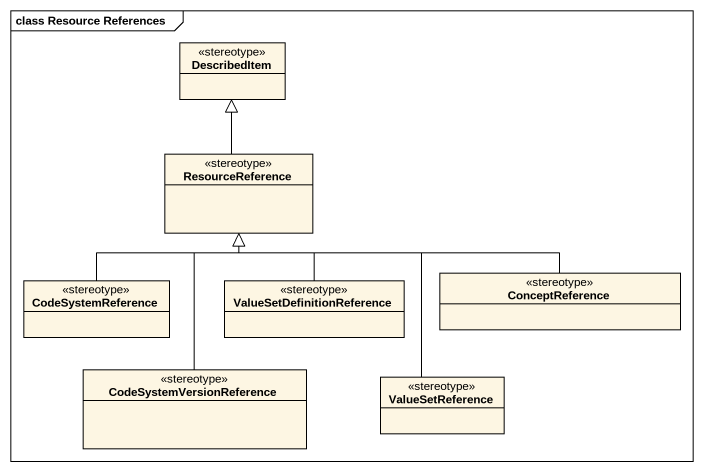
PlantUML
@startuml
mainframe class Resource References
hide circle
hide empty members
class DescribedItem <<stereotype>>
class ResourceReference <<stereotype>>
class CodeSystemReference <<stereotype>>
class ValueSetDefinitionReference <<stereotype>>
class ConceptReference <<stereotype>>
class CodeSystemVersionReference <<stereotype>>
class ValueSetReference <<stereotype>>
ResourceReference -up-|> DescribedItem
CodeSystemReference -up-|> ResourceReference
ValueSetDefinitionReference -up-|> ResourceReference
ConceptReference -left-|> ResourceReference
CodeSystemVersionReference -up-|> ResourceReference
ValueSetReference -up-|> ResourceReference
@enduml
